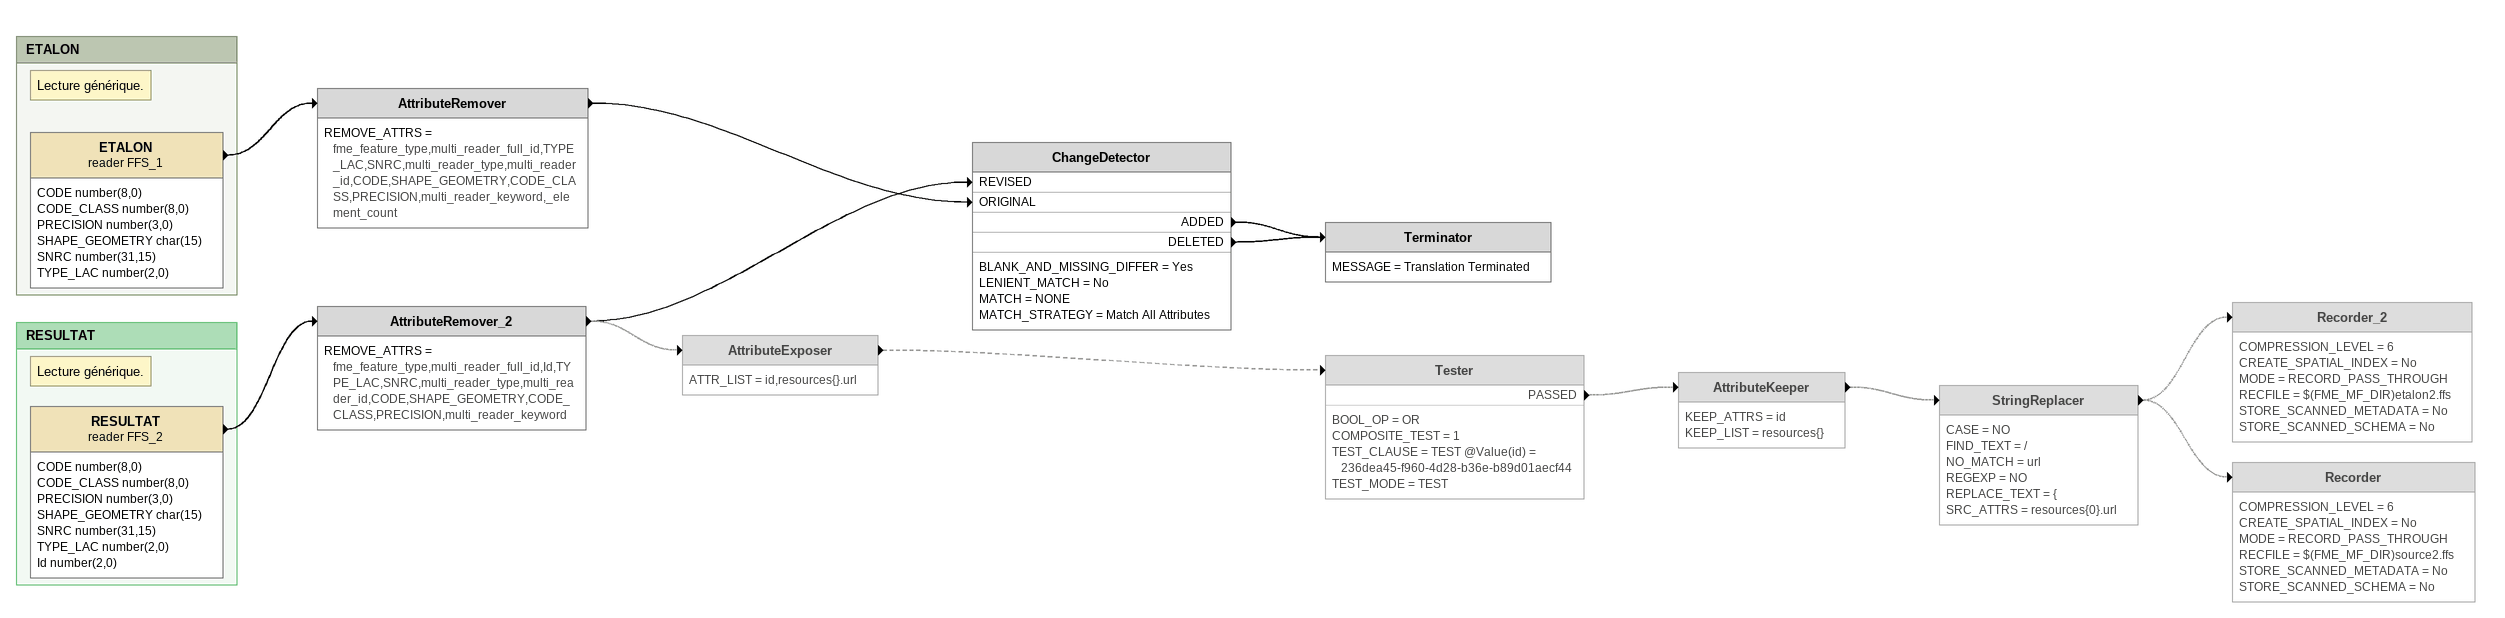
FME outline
AttributeRemover
    REMOVE_ATTRS = fme_feature_type,multi_reader_full_id,TYPE_LAC,SNRC,multi_reader_type,multi_reader_id,CODE,SHAPE_GEOMETRY,CODE_CLASS,PRECISION,multi_reader_keyword,_element_count
    -> ChangeDetector [ORIGINAL]
AttributeRemover_2
    REMOVE_ATTRS = fme_feature_type,multi_reader_full_id,Id,TYPE_LAC,SNRC,multi_reader_type,multi_reader_id,CODE,SHAPE_GEOMETRY,CODE_CLASS,PRECISION,multi_reader_keyword
    -> ChangeDetector [REVISED]
    -> AttributeExposer [off]
ChangeDetector
    BLANK_AND_MISSING_DIFFER = Yes
    LENIENT_MATCH = No
    MATCH = NONE
    MATCH_STRATEGY = Match All Attributes
    ADDED -> Terminator
    DELETED -> Terminator
Terminator
    MESSAGE = Translation Terminated
AttributeExposer [off]
    ATTR_LIST = id,resources{}.url
    -> Tester [off]
Tester [off]
    BOOL_OP = OR
    COMPOSITE_TEST = 1
    TEST_CLAUSE = TEST @Value(id) = 236dea45-f960-4d28-b36e-b89d01aecf44
    TEST_MODE = TEST
    PASSED -> AttributeKeeper [off]
AttributeKeeper [off]
    KEEP_ATTRS = id
    KEEP_LIST = resources{}
    -> StringReplacer [off]
StringReplacer [off]
    CASE = NO
    FIND_TEXT = /
    NO_MATCH = url
    REGEXP = NO
    REPLACE_TEXT = {
    SRC_ATTRS = resources{0}.url
    -> Recorder [off]
    -> Recorder_2 [off]
Recorder_2 [off]
    COMPRESSION_LEVEL = 6
    CREATE_SPATIAL_INDEX = No
    MODE = RECORD_PASS_THROUGH
    RECFILE = $(FME_MF_DIR)etalon2.ffs
    STORE_SCANNED_METADATA = No
    STORE_SCANNED_SCHEMA = No
Recorder [off]
    COMPRESSION_LEVEL = 6
    CREATE_SPATIAL_INDEX = No
    MODE = RECORD_PASS_THROUGH
    RECFILE = $(FME_MF_DIR)source2.ffs
    STORE_SCANNED_METADATA = No
    STORE_SCANNED_SCHEMA = No

Bookmark: ETALON
Note: Lecture générique.
ETALON (reader FFS_1)
    attributes: CODE number(8,0), CODE_CLASS number(8,0), PRECISION number(3,0), SHAPE_GEOMETRY char(15), SNRC number(31,15), TYPE_LAC number(2,0)
    -> AttributeRemover

Bookmark: RESULTAT
Note: Lecture générique.
RESULTAT (reader FFS_2)
    attributes: CODE number(8,0), CODE_CLASS number(8,0), PRECISION number(3,0), SHAPE_GEOMETRY char(15), SNRC number(31,15), TYPE_LAC number(2,0), Id number(2,0)
    -> AttributeRemover_2
